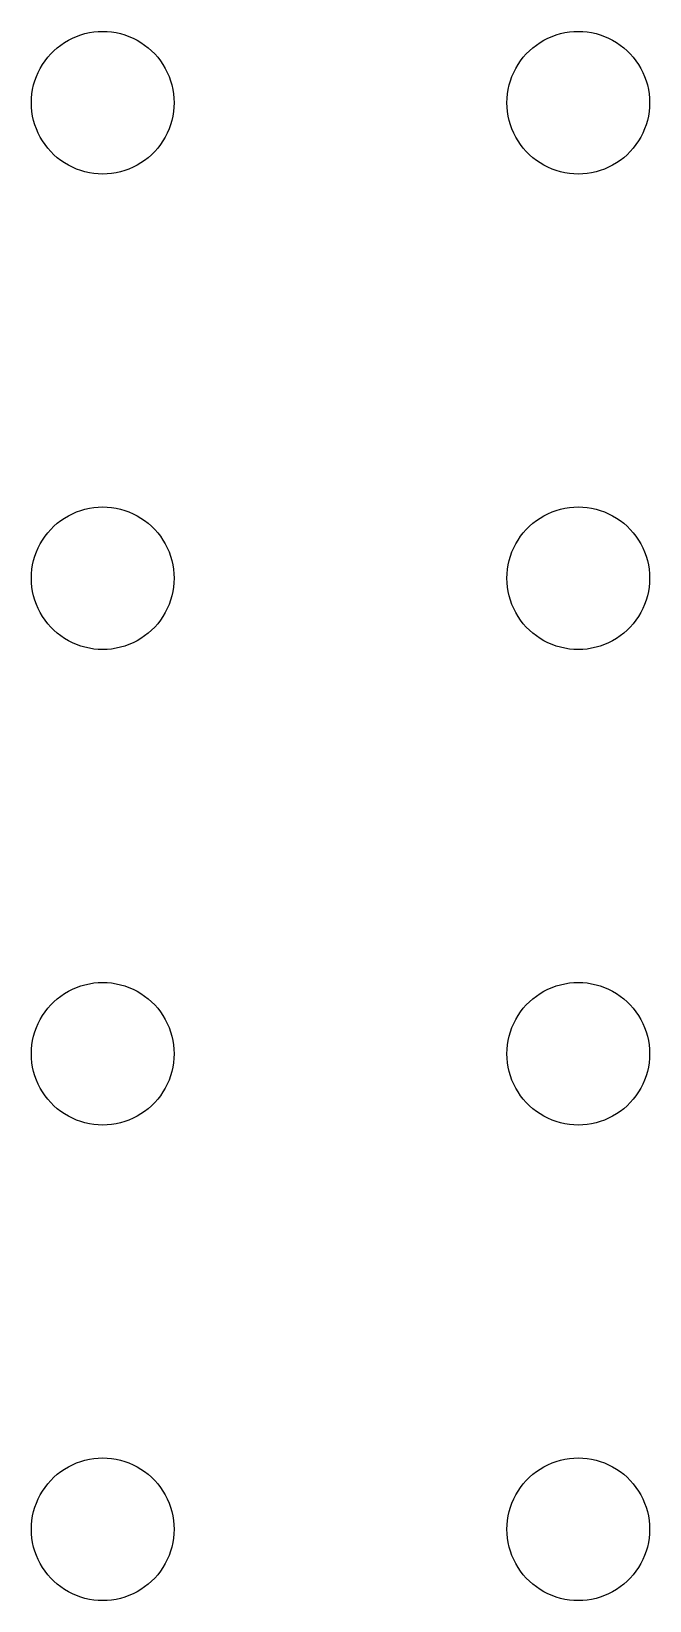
# Model space of a CAD drawing. Header units: metres. Extents: x -75 to 75, y -62 to 92.
# Drawn here: x -11.5 to 1.5, y -26.5 to 6.5 of the extents above; entities that cross this region are included whole.
import ezdxf

# ---------------------------------------------------------------- set-up
doc = ezdxf.new("R2010")
doc.units = ezdxf.units.M

msp = doc.modelspace()

# ---------------------------------------------------------------- linework, layer by layer
for p, q in [((-10.8037, 6.26648), (-10.7226, 6.31445)), ((-10.7226, 6.31445), (-10.6387, 6.35724)), ((-10.6387, 6.35724), (-10.5522, 6.39465)), ((-10.5522, 6.39465), (-10.4635, 6.42657)), ((-10.4635, 6.42657), (-10.373, 6.45287)), ((-10.373, 6.45287), (-10.2811, 6.47342)), ((-10.2811, 6.47342), (-10.188, 6.48816)), ((-10.188, 6.48816), (-10.0942, 6.49704)), ((-10.0942, 6.49704), (-10, 6.5)), ((-10, 6.5), (-9.90581, 6.49704)), ((-9.90581, 6.49704), (-9.812, 6.48816)), ((-9.812, 6.48816), (-9.71892, 6.47342)), ((-9.71892, 6.47342), (-9.62695, 6.45287)), ((-9.62695, 6.45287), (-9.53647, 6.42657)), ((-9.53647, 6.42657), (-9.4478, 6.39465)), ((-9.4478, 6.39465), (-9.36133, 6.35724)), ((-9.36133, 6.35724), (-9.27736, 6.31445)), ((-9.27736, 6.31445), (-9.19626, 6.26648)), ((-0.80373, 6.26648), (-0.72263, 6.31445)), ((-0.72263, 6.31445), (-0.63866, 6.35724)), ((-0.63866, 6.35724), (-0.55219, 6.39465)), ((-0.55219, 6.39465), (-0.46352, 6.42657)), ((-0.46352, 6.42657), (-0.37303, 6.45287)), ((-0.37303, 6.45287), (-0.28107, 6.47342)), ((-0.28107, 6.47342), (-0.18799, 6.48816)), ((-0.18799, 6.48816), (-0.09418, 6.49704)), ((-0.09418, 6.49704), (0, 6.5)), ((0, 6.5), (0.09418, 6.49704)), ((0.09418, 6.49704), (0.18799, 6.48816)), ((0.18799, 6.48816), (0.28107, 6.47342)), ((0.28107, 6.47342), (0.37303, 6.45287)), ((0.37303, 6.45287), (0.46352, 6.42657)), ((0.46352, 6.42657), (0.55219, 6.39465)), ((0.55219, 6.39465), (0.63866, 6.35724)), ((0.63866, 6.35724), (0.72263, 6.31445)), ((0.72263, 6.31445), (0.80373, 6.26648)), ((-11.2135, 5.88167), (-11.1558, 5.95613)), ((-11.1558, 5.95613), (-11.0934, 6.02681)), ((-11.0934, 6.02681), (-11.0268, 6.09344)), ((-11.0268, 6.09344), (-10.9561, 6.15576)), ((-10.9561, 6.15576), (-10.8817, 6.21352)), ((-10.8817, 6.21352), (-10.8037, 6.26648)), ((-9.19626, 6.26648), (-9.11832, 6.21352)), ((-9.11832, 6.21352), (-9.04385, 6.15576)), ((-9.04385, 6.15576), (-8.97318, 6.09344)), ((-8.97318, 6.09344), (-8.90654, 6.02681)), ((-8.90654, 6.02681), (-8.84422, 5.95613)), ((-8.84422, 5.95613), (-8.78647, 5.88167)), ((-1.21352, 5.88167), (-1.15576, 5.95613)), ((-1.15576, 5.95613), (-1.09344, 6.02681)), ((-1.09344, 6.02681), (-1.02681, 6.09344)), ((-1.02681, 6.09344), (-0.95613, 6.15576)), ((-0.95613, 6.15576), (-0.88167, 6.21352)), ((-0.88167, 6.21352), (-0.80373, 6.26648)), ((0.80373, 6.26648), (0.88167, 6.21352)), ((0.88167, 6.21352), (0.95613, 6.15576)), ((0.95613, 6.15576), (1.02681, 6.09344)), ((1.02681, 6.09344), (1.09344, 6.02681)), ((1.09344, 6.02681), (1.15576, 5.95613)), ((1.15576, 5.95613), (1.21352, 5.88167)), ((-11.3947, 5.55219), (-11.3572, 5.63866)), ((-11.3572, 5.63866), (-11.3145, 5.72263)), ((-11.3145, 5.72263), (-11.2665, 5.80373)), ((-11.2665, 5.80373), (-11.2135, 5.88167)), ((-8.78647, 5.88167), (-8.73351, 5.80373)), ((-8.73351, 5.80373), (-8.68553, 5.72263)), ((-8.68553, 5.72263), (-8.64275, 5.63866)), ((-8.64275, 5.63866), (-8.60533, 5.55219)), ((-1.39465, 5.55219), (-1.35724, 5.63866)), ((-1.35724, 5.63866), (-1.31445, 5.72263)), ((-1.31445, 5.72263), (-1.26648, 5.80373)), ((-1.26648, 5.80373), (-1.21352, 5.88167)), ((1.21352, 5.88167), (1.26648, 5.80373)), ((1.26648, 5.80373), (1.31445, 5.72263)), ((1.31445, 5.72263), (1.35724, 5.63866)), ((1.35724, 5.63866), (1.39465, 5.55219)), ((-11.4882, 5.18799), (-11.4734, 5.28107)), ((-11.4734, 5.28107), (-11.4529, 5.37303)), ((-11.4529, 5.37303), (-11.4266, 5.46352)), ((-11.4266, 5.46352), (-11.3947, 5.55219)), ((-8.60533, 5.55219), (-8.57341, 5.46352)), ((-8.57341, 5.46352), (-8.54712, 5.37303)), ((-8.54712, 5.37303), (-8.52657, 5.28107)), ((-8.52657, 5.28107), (-8.51183, 5.18799)), ((-1.48816, 5.18799), (-1.47342, 5.28107)), ((-1.47342, 5.28107), (-1.45287, 5.37303)), ((-1.45287, 5.37303), (-1.42657, 5.46352)), ((-1.42657, 5.46352), (-1.39465, 5.55219)), ((1.39465, 5.55219), (1.42657, 5.46352)), ((1.42657, 5.46352), (1.45287, 5.37303)), ((1.45287, 5.37303), (1.47342, 5.28107)), ((1.47342, 5.28107), (1.48816, 5.18799)), ((-11.5, 5), (-11.497, 5.09418)), ((-11.497, 4.90581), (-11.5, 5)), ((-11.497, 5.09418), (-11.4882, 5.18799)), ((-8.51183, 5.18799), (-8.50294, 5.09418)), ((-8.50294, 5.09418), (-8.5, 5)), ((-8.5, 5), (-8.50294, 4.90581)), ((-1.5, 5), (-1.49704, 5.09418)), ((-1.49704, 4.90581), (-1.5, 5)), ((-1.49704, 5.09418), (-1.48816, 5.18799)), ((1.48816, 5.18799), (1.49704, 5.09418)), ((1.49704, 5.09418), (1.5, 5)), ((1.5, 5), (1.49704, 4.90581)), ((-11.4882, 4.812), (-11.497, 4.90581)), ((-11.4734, 4.71892), (-11.4882, 4.812)), ((-11.4529, 4.62695), (-11.4734, 4.71892)), ((-11.4266, 4.53647), (-11.4529, 4.62695)), ((-8.54712, 4.62695), (-8.57341, 4.53647)), ((-8.52657, 4.71892), (-8.54712, 4.62695)), ((-8.51183, 4.812), (-8.52657, 4.71892)), ((-8.50294, 4.90581), (-8.51183, 4.812)), ((-1.48816, 4.812), (-1.49704, 4.90581)), ((-1.47342, 4.71892), (-1.48816, 4.812)), ((-1.45287, 4.62695), (-1.47342, 4.71892)), ((-1.42657, 4.53647), (-1.45287, 4.62695)), ((1.45287, 4.62695), (1.42657, 4.53647)), ((1.47342, 4.71892), (1.45287, 4.62695)), ((1.48816, 4.812), (1.47342, 4.71892)), ((1.49704, 4.90581), (1.48816, 4.812)), ((-11.3947, 4.4478), (-11.4266, 4.53647)), ((-11.3572, 4.36133), (-11.3947, 4.4478)), ((-11.3145, 4.27736), (-11.3572, 4.36133)), ((-8.64275, 4.36133), (-8.68553, 4.27736)), ((-8.60533, 4.4478), (-8.64275, 4.36133)), ((-8.57341, 4.53647), (-8.60533, 4.4478)), ((-1.39465, 4.4478), (-1.42657, 4.53647)), ((-1.35724, 4.36133), (-1.39465, 4.4478)), ((-1.31445, 4.27736), (-1.35724, 4.36133)), ((1.35724, 4.36133), (1.31445, 4.27736)), ((1.39465, 4.4478), (1.35724, 4.36133)), ((1.42657, 4.53647), (1.39465, 4.4478)), ((-11.2665, 4.19626), (-11.3145, 4.27736)), ((-11.2135, 4.11832), (-11.2665, 4.19626)), ((-11.1558, 4.04385), (-11.2135, 4.11832)), ((-11.0934, 3.97318), (-11.1558, 4.04385)), ((-11.0268, 3.90654), (-11.0934, 3.97318)), ((-8.90654, 3.97318), (-8.97318, 3.90654)), ((-8.84422, 4.04385), (-8.90654, 3.97318)), ((-8.78647, 4.11832), (-8.84422, 4.04385)), ((-8.73351, 4.19626), (-8.78647, 4.11832)), ((-8.68553, 4.27736), (-8.73351, 4.19626)), ((-1.26648, 4.19626), (-1.31445, 4.27736)), ((-1.21352, 4.11832), (-1.26648, 4.19626)), ((-1.15576, 4.04385), (-1.21352, 4.11832)), ((-1.09344, 3.97318), (-1.15576, 4.04385)), ((-1.02681, 3.90654), (-1.09344, 3.97318)), ((1.09344, 3.97318), (1.02681, 3.90654)), ((1.15576, 4.04385), (1.09344, 3.97318)), ((1.21352, 4.11832), (1.15576, 4.04385)), ((1.26648, 4.19626), (1.21352, 4.11832)), ((1.31445, 4.27736), (1.26648, 4.19626)), ((-10.9561, 3.84422), (-11.0268, 3.90654)), ((-10.8817, 3.78647), (-10.9561, 3.84422)), ((-10.8037, 3.73351), (-10.8817, 3.78647)), ((-10.7226, 3.68553), (-10.8037, 3.73351)), ((-10.6387, 3.64275), (-10.7226, 3.68553)), ((-10.5522, 3.60533), (-10.6387, 3.64275)), ((-9.36133, 3.64275), (-9.4478, 3.60533)), ((-9.27736, 3.68553), (-9.36133, 3.64275)), ((-9.19626, 3.73351), (-9.27736, 3.68553)), ((-9.11832, 3.78647), (-9.19626, 3.73351)), ((-9.04385, 3.84422), (-9.11832, 3.78647)), ((-8.97318, 3.90654), (-9.04385, 3.84422)), ((-0.95613, 3.84422), (-1.02681, 3.90654)), ((-0.88167, 3.78647), (-0.95613, 3.84422)), ((-0.80373, 3.73351), (-0.88167, 3.78647)), ((-0.72263, 3.68553), (-0.80373, 3.73351)), ((-0.63866, 3.64275), (-0.72263, 3.68553)), ((-0.55219, 3.60533), (-0.63866, 3.64275)), ((0.63866, 3.64275), (0.55219, 3.60533)), ((0.72263, 3.68553), (0.63866, 3.64275)), ((0.80373, 3.73351), (0.72263, 3.68553)), ((0.88167, 3.78647), (0.80373, 3.73351)), ((0.95613, 3.84422), (0.88167, 3.78647)), ((1.02681, 3.90654), (0.95613, 3.84422)), ((-10.4635, 3.57341), (-10.5522, 3.60533)), ((-10.373, 3.54712), (-10.4635, 3.57341)), ((-10.2811, 3.52657), (-10.373, 3.54712)), ((-10.188, 3.51183), (-10.2811, 3.52657)), ((-10.0942, 3.50294), (-10.188, 3.51183)), ((-10, 3.5), (-10.0942, 3.50294)), ((-9.90581, 3.50294), (-10, 3.5)), ((-9.812, 3.51183), (-9.90581, 3.50294)), ((-9.71892, 3.52657), (-9.812, 3.51183)), ((-9.62695, 3.54712), (-9.71892, 3.52657)), ((-9.53647, 3.57341), (-9.62695, 3.54712)), ((-9.4478, 3.60533), (-9.53647, 3.57341)), ((-0.46352, 3.57341), (-0.55219, 3.60533)), ((-0.37303, 3.54712), (-0.46352, 3.57341)), ((-0.28107, 3.52657), (-0.37303, 3.54712)), ((-0.18799, 3.51183), (-0.28107, 3.52657)), ((-0.09418, 3.50294), (-0.18799, 3.51183)), ((0, 3.5), (-0.09418, 3.50294)), ((0.09418, 3.50294), (0, 3.5)), ((0.18799, 3.51183), (0.09418, 3.50294)), ((0.28107, 3.52657), (0.18799, 3.51183)), ((0.37303, 3.54712), (0.28107, 3.52657)), ((0.46352, 3.57341), (0.37303, 3.54712)), ((0.55219, 3.60533), (0.46352, 3.57341)), ((-10.6387, -3.64275), (-10.5522, -3.60533)), ((-10.5522, -3.60533), (-10.4635, -3.57341)), ((-10.4635, -3.57341), (-10.373, -3.54712)), ((-10.373, -3.54712), (-10.2811, -3.52657)), ((-10.2811, -3.52657), (-10.188, -3.51183)), ((-10.188, -3.51183), (-10.0942, -3.50294)), ((-10.0942, -3.50294), (-10, -3.5)), ((-10, -3.5), (-9.90581, -3.50294)), ((-9.90581, -3.50294), (-9.812, -3.51183)), ((-9.812, -3.51183), (-9.71892, -3.52657)), ((-9.71892, -3.52657), (-9.62695, -3.54712)), ((-9.62695, -3.54712), (-9.53647, -3.57341)), ((-9.53647, -3.57341), (-9.4478, -3.60533)), ((-9.4478, -3.60533), (-9.36133, -3.64275)), ((-0.63866, -3.64275), (-0.55219, -3.60533)), ((-0.55219, -3.60533), (-0.46352, -3.57341)), ((-0.46352, -3.57341), (-0.37303, -3.54712)), ((-0.37303, -3.54712), (-0.28107, -3.52657)), ((-0.28107, -3.52657), (-0.18799, -3.51183)), ((-0.18799, -3.51183), (-0.09418, -3.50294)), ((-0.09418, -3.50294), (0, -3.5)), ((0, -3.5), (0.09418, -3.50294)), ((0.09418, -3.50294), (0.18799, -3.51183)), ((0.18799, -3.51183), (0.28107, -3.52657)), ((0.28107, -3.52657), (0.37303, -3.54712)), ((0.37303, -3.54712), (0.46352, -3.57341)), ((0.46352, -3.57341), (0.55219, -3.60533)), ((0.55219, -3.60533), (0.63866, -3.64275)), ((-11.0934, -3.97318), (-11.0268, -3.90654)), ((-11.0268, -3.90654), (-10.9561, -3.84422)), ((-10.9561, -3.84422), (-10.8817, -3.78647)), ((-10.8817, -3.78647), (-10.8037, -3.73351)), ((-10.8037, -3.73351), (-10.7226, -3.68553)), ((-10.7226, -3.68553), (-10.6387, -3.64275)), ((-9.36133, -3.64275), (-9.27736, -3.68553)), ((-9.27736, -3.68553), (-9.19626, -3.73351)), ((-9.19626, -3.73351), (-9.11832, -3.78647)), ((-9.11832, -3.78647), (-9.04385, -3.84422)), ((-9.04385, -3.84422), (-8.97318, -3.90654)), ((-8.97318, -3.90654), (-8.90654, -3.97318)), ((-1.09344, -3.97318), (-1.02681, -3.90654)), ((-1.02681, -3.90654), (-0.95613, -3.84422)), ((-0.95613, -3.84422), (-0.88167, -3.78647)), ((-0.88167, -3.78647), (-0.80373, -3.73351)), ((-0.80373, -3.73351), (-0.72263, -3.68553)), ((-0.72263, -3.68553), (-0.63866, -3.64275)), ((0.63866, -3.64275), (0.72263, -3.68553)), ((0.72263, -3.68553), (0.80373, -3.73351)), ((0.80373, -3.73351), (0.88167, -3.78647)), ((0.88167, -3.78647), (0.95613, -3.84422)), ((0.95613, -3.84422), (1.02681, -3.90654)), ((1.02681, -3.90654), (1.09344, -3.97318)), ((-11.3572, -4.36133), (-11.3145, -4.27736)), ((-11.3145, -4.27736), (-11.2665, -4.19626)), ((-11.2665, -4.19626), (-11.2135, -4.11832)), ((-11.2135, -4.11832), (-11.1558, -4.04385)), ((-11.1558, -4.04385), (-11.0934, -3.97318)), ((-8.90654, -3.97318), (-8.84422, -4.04385)), ((-8.84422, -4.04385), (-8.78647, -4.11832)), ((-8.78647, -4.11832), (-8.73351, -4.19626)), ((-8.73351, -4.19626), (-8.68553, -4.27736)), ((-8.68553, -4.27736), (-8.64275, -4.36133)), ((-1.35724, -4.36133), (-1.31445, -4.27736)), ((-1.31445, -4.27736), (-1.26648, -4.19626)), ((-1.26648, -4.19626), (-1.21352, -4.11832)), ((-1.21352, -4.11832), (-1.15576, -4.04385)), ((-1.15576, -4.04385), (-1.09344, -3.97318)), ((1.09344, -3.97318), (1.15576, -4.04385)), ((1.15576, -4.04385), (1.21352, -4.11832)), ((1.21352, -4.11832), (1.26648, -4.19626)), ((1.26648, -4.19626), (1.31445, -4.27736)), ((1.31445, -4.27736), (1.35724, -4.36133)), ((-11.4529, -4.62695), (-11.4266, -4.53647)), ((-11.4266, -4.53647), (-11.3947, -4.4478)), ((-11.3947, -4.4478), (-11.3572, -4.36133)), ((-8.64275, -4.36133), (-8.60533, -4.4478)), ((-8.60533, -4.4478), (-8.57341, -4.53647)), ((-8.57341, -4.53647), (-8.54712, -4.62695)), ((-1.45287, -4.62695), (-1.42657, -4.53647)), ((-1.42657, -4.53647), (-1.39465, -4.4478)), ((-1.39465, -4.4478), (-1.35724, -4.36133)), ((1.35724, -4.36133), (1.39465, -4.4478)), ((1.39465, -4.4478), (1.42657, -4.53647)), ((1.42657, -4.53647), (1.45287, -4.62695)), ((-11.5, -5), (-11.497, -4.90581)), ((-11.497, -4.90581), (-11.4882, -4.812)), ((-11.4882, -4.812), (-11.4734, -4.71892)), ((-11.4734, -4.71892), (-11.4529, -4.62695)), ((-8.54712, -4.62695), (-8.52657, -4.71892)), ((-8.52657, -4.71892), (-8.51183, -4.812)), ((-8.51183, -4.812), (-8.50294, -4.90581)), ((-8.50294, -4.90581), (-8.5, -5)), ((-1.5, -5), (-1.49704, -4.90581)), ((-1.49704, -4.90581), (-1.48816, -4.812)), ((-1.48816, -4.812), (-1.47342, -4.71892)), ((-1.47342, -4.71892), (-1.45287, -4.62695)), ((1.45287, -4.62695), (1.47342, -4.71892)), ((1.47342, -4.71892), (1.48816, -4.812)), ((1.48816, -4.812), (1.49704, -4.90581)), ((1.49704, -4.90581), (1.5, -5)), ((-11.497, -5.09418), (-11.5, -5)), ((-11.4882, -5.18799), (-11.497, -5.09418)), ((-11.4734, -5.28107), (-11.4882, -5.18799)), ((-8.51183, -5.18799), (-8.52657, -5.28107)), ((-8.50294, -5.09418), (-8.51183, -5.18799)), ((-8.5, -5), (-8.50294, -5.09418)), ((-1.49704, -5.09418), (-1.5, -5)), ((-1.48816, -5.18799), (-1.49704, -5.09418)), ((-1.47342, -5.28107), (-1.48816, -5.18799)), ((1.48816, -5.18799), (1.47342, -5.28107)), ((1.49704, -5.09418), (1.48816, -5.18799)), ((1.5, -5), (1.49704, -5.09418)), ((-11.4529, -5.37303), (-11.4734, -5.28107)), ((-11.4266, -5.46352), (-11.4529, -5.37303)), ((-11.3947, -5.55219), (-11.4266, -5.46352)), ((-11.3572, -5.63866), (-11.3947, -5.55219)), ((-8.60533, -5.55219), (-8.64275, -5.63866)), ((-8.57341, -5.46352), (-8.60533, -5.55219)), ((-8.54712, -5.37303), (-8.57341, -5.46352)), ((-8.52657, -5.28107), (-8.54712, -5.37303)), ((-1.45287, -5.37303), (-1.47342, -5.28107)), ((-1.42657, -5.46352), (-1.45287, -5.37303)), ((-1.39465, -5.55219), (-1.42657, -5.46352)), ((-1.35724, -5.63866), (-1.39465, -5.55219)), ((1.39465, -5.55219), (1.35724, -5.63866)), ((1.42657, -5.46352), (1.39465, -5.55219)), ((1.45287, -5.37303), (1.42657, -5.46352)), ((1.47342, -5.28107), (1.45287, -5.37303)), ((-11.3145, -5.72263), (-11.3572, -5.63866)), ((-11.2665, -5.80373), (-11.3145, -5.72263)), ((-11.2135, -5.88167), (-11.2665, -5.80373)), ((-11.1558, -5.95613), (-11.2135, -5.88167)), ((-8.78647, -5.88167), (-8.84422, -5.95613)), ((-8.73351, -5.80373), (-8.78647, -5.88167)), ((-8.68553, -5.72263), (-8.73351, -5.80373)), ((-8.64275, -5.63866), (-8.68553, -5.72263)), ((-1.31445, -5.72263), (-1.35724, -5.63866)), ((-1.26648, -5.80373), (-1.31445, -5.72263)), ((-1.21352, -5.88167), (-1.26648, -5.80373)), ((-1.15576, -5.95613), (-1.21352, -5.88167)), ((1.21352, -5.88167), (1.15576, -5.95613)), ((1.26648, -5.80373), (1.21352, -5.88167)), ((1.31445, -5.72263), (1.26648, -5.80373)), ((1.35724, -5.63866), (1.31445, -5.72263)), ((-11.0934, -6.02681), (-11.1558, -5.95613)), ((-11.0268, -6.09344), (-11.0934, -6.02681)), ((-10.9561, -6.15576), (-11.0268, -6.09344)), ((-10.8817, -6.21352), (-10.9561, -6.15576)), ((-10.8037, -6.26648), (-10.8817, -6.21352)), ((-10.7226, -6.31445), (-10.8037, -6.26648)), ((-9.19626, -6.26648), (-9.27736, -6.31445)), ((-9.11832, -6.21352), (-9.19626, -6.26648)), ((-9.04385, -6.15576), (-9.11832, -6.21352)), ((-8.97318, -6.09344), (-9.04385, -6.15576)), ((-8.90654, -6.02681), (-8.97318, -6.09344)), ((-8.84422, -5.95613), (-8.90654, -6.02681)), ((-1.09344, -6.02681), (-1.15576, -5.95613)), ((-1.02681, -6.09344), (-1.09344, -6.02681)), ((-0.95613, -6.15576), (-1.02681, -6.09344)), ((-0.88167, -6.21352), (-0.95613, -6.15576)), ((-0.80373, -6.26648), (-0.88167, -6.21352)), ((-0.72263, -6.31445), (-0.80373, -6.26648)), ((0.80373, -6.26648), (0.72263, -6.31445)), ((0.88167, -6.21352), (0.80373, -6.26648)), ((0.95613, -6.15576), (0.88167, -6.21352)), ((1.02681, -6.09344), (0.95613, -6.15576)), ((1.09344, -6.02681), (1.02681, -6.09344)), ((1.15576, -5.95613), (1.09344, -6.02681)), ((-10.6387, -6.35724), (-10.7226, -6.31445)), ((-10.5522, -6.39465), (-10.6387, -6.35724)), ((-10.4635, -6.42657), (-10.5522, -6.39465)), ((-10.373, -6.45287), (-10.4635, -6.42657)), ((-10.2811, -6.47342), (-10.373, -6.45287)), ((-10.188, -6.48816), (-10.2811, -6.47342)), ((-10.0942, -6.49704), (-10.188, -6.48816)), ((-10, -6.5), (-10.0942, -6.49704)), ((-9.90581, -6.49704), (-10, -6.5)), ((-9.812, -6.48816), (-9.90581, -6.49704)), ((-9.71892, -6.47342), (-9.812, -6.48816)), ((-9.62695, -6.45287), (-9.71892, -6.47342)), ((-9.53647, -6.42657), (-9.62695, -6.45287)), ((-9.4478, -6.39465), (-9.53647, -6.42657)), ((-9.36133, -6.35724), (-9.4478, -6.39465)), ((-9.27736, -6.31445), (-9.36133, -6.35724)), ((-0.63866, -6.35724), (-0.72263, -6.31445)), ((-0.55219, -6.39465), (-0.63866, -6.35724)), ((-0.46352, -6.42657), (-0.55219, -6.39465)), ((-0.37303, -6.45287), (-0.46352, -6.42657)), ((-0.28107, -6.47342), (-0.37303, -6.45287)), ((-0.18799, -6.48816), (-0.28107, -6.47342)), ((-0.09418, -6.49704), (-0.18799, -6.48816)), ((0, -6.5), (-0.09418, -6.49704)), ((0.09418, -6.49704), (0, -6.5)), ((0.18799, -6.48816), (0.09418, -6.49704)), ((0.28107, -6.47342), (0.18799, -6.48816)), ((0.37303, -6.45287), (0.28107, -6.47342)), ((0.46352, -6.42657), (0.37303, -6.45287)), ((0.55219, -6.39465), (0.46352, -6.42657)), ((0.63866, -6.35724), (0.55219, -6.39465)), ((0.72263, -6.31445), (0.63866, -6.35724)), ((-10.373, -13.5471), (-10.2811, -13.5266)), ((-10.2811, -13.5266), (-10.188, -13.5118)), ((-10.188, -13.5118), (-10.0942, -13.5029)), ((-10.0942, -13.5029), (-10, -13.5)), ((-10, -13.5), (-9.90581, -13.5029)), ((-9.90581, -13.5029), (-9.812, -13.5118)), ((-9.812, -13.5118), (-9.71892, -13.5266)), ((-9.71892, -13.5266), (-9.62695, -13.5471)), ((-0.37303, -13.5471), (-0.28107, -13.5266)), ((-0.28107, -13.5266), (-0.18799, -13.5118)), ((-0.18799, -13.5118), (-0.09418, -13.5029)), ((-0.09418, -13.5029), (0, -13.5)), ((0, -13.5), (0.09418, -13.5029)), ((0.09418, -13.5029), (0.18799, -13.5118)), ((0.18799, -13.5118), (0.28107, -13.5266)), ((0.28107, -13.5266), (0.37303, -13.5471)), ((-11.0268, -13.9065), (-10.9561, -13.8442)), ((-10.9561, -13.8442), (-10.8817, -13.7865)), ((-10.8817, -13.7865), (-10.8037, -13.7335)), ((-10.8037, -13.7335), (-10.7226, -13.6855)), ((-10.7226, -13.6855), (-10.6387, -13.6427)), ((-10.6387, -13.6427), (-10.5522, -13.6053)), ((-10.5522, -13.6053), (-10.4635, -13.5734)), ((-10.4635, -13.5734), (-10.373, -13.5471)), ((-9.62695, -13.5471), (-9.53647, -13.5734)), ((-9.53647, -13.5734), (-9.4478, -13.6053)), ((-9.4478, -13.6053), (-9.36133, -13.6427)), ((-9.36133, -13.6427), (-9.27736, -13.6855)), ((-9.27736, -13.6855), (-9.19626, -13.7335)), ((-9.19626, -13.7335), (-9.11832, -13.7865)), ((-9.11832, -13.7865), (-9.04385, -13.8442)), ((-9.04385, -13.8442), (-8.97318, -13.9065)), ((-1.02681, -13.9065), (-0.95613, -13.8442)), ((-0.95613, -13.8442), (-0.88167, -13.7865)), ((-0.88167, -13.7865), (-0.80373, -13.7335)), ((-0.80373, -13.7335), (-0.72263, -13.6855)), ((-0.72263, -13.6855), (-0.63866, -13.6427)), ((-0.63866, -13.6427), (-0.55219, -13.6053)), ((-0.55219, -13.6053), (-0.46352, -13.5734)), ((-0.46352, -13.5734), (-0.37303, -13.5471)), ((0.37303, -13.5471), (0.46352, -13.5734)), ((0.46352, -13.5734), (0.55219, -13.6053)), ((0.55219, -13.6053), (0.63866, -13.6427)), ((0.63866, -13.6427), (0.72263, -13.6855)), ((0.72263, -13.6855), (0.80373, -13.7335)), ((0.80373, -13.7335), (0.88167, -13.7865)), ((0.88167, -13.7865), (0.95613, -13.8442)), ((0.95613, -13.8442), (1.02681, -13.9065)), ((-11.2665, -14.1963), (-11.2135, -14.1183)), ((-11.2135, -14.1183), (-11.1558, -14.0439)), ((-11.1558, -14.0439), (-11.0934, -13.9732)), ((-11.0934, -13.9732), (-11.0268, -13.9065)), ((-8.97318, -13.9065), (-8.90654, -13.9732)), ((-8.90654, -13.9732), (-8.84422, -14.0439)), ((-8.84422, -14.0439), (-8.78647, -14.1183)), ((-8.78647, -14.1183), (-8.73351, -14.1963)), ((-1.26648, -14.1963), (-1.21352, -14.1183)), ((-1.21352, -14.1183), (-1.15576, -14.0439)), ((-1.15576, -14.0439), (-1.09344, -13.9732)), ((-1.09344, -13.9732), (-1.02681, -13.9065)), ((1.02681, -13.9065), (1.09344, -13.9732)), ((1.09344, -13.9732), (1.15576, -14.0439)), ((1.15576, -14.0439), (1.21352, -14.1183)), ((1.21352, -14.1183), (1.26648, -14.1963)), ((-11.4266, -14.5365), (-11.3947, -14.4478)), ((-11.3947, -14.4478), (-11.3572, -14.3613)), ((-11.3572, -14.3613), (-11.3145, -14.2774)), ((-11.3145, -14.2774), (-11.2665, -14.1963)), ((-8.73351, -14.1963), (-8.68553, -14.2774)), ((-8.68553, -14.2774), (-8.64275, -14.3613)), ((-8.64275, -14.3613), (-8.60533, -14.4478)), ((-8.60533, -14.4478), (-8.57341, -14.5365)), ((-1.42657, -14.5365), (-1.39465, -14.4478)), ((-1.39465, -14.4478), (-1.35724, -14.3613)), ((-1.35724, -14.3613), (-1.31445, -14.2774)), ((-1.31445, -14.2774), (-1.26648, -14.1963)), ((1.26648, -14.1963), (1.31445, -14.2774)), ((1.31445, -14.2774), (1.35724, -14.3613)), ((1.35724, -14.3613), (1.39465, -14.4478)), ((1.39465, -14.4478), (1.42657, -14.5365)), ((-11.497, -14.9058), (-11.4882, -14.812)), ((-11.4882, -14.812), (-11.4734, -14.7189)), ((-11.4734, -14.7189), (-11.4529, -14.627)), ((-11.4529, -14.627), (-11.4266, -14.5365)), ((-8.57341, -14.5365), (-8.54712, -14.627)), ((-8.54712, -14.627), (-8.52657, -14.7189)), ((-8.52657, -14.7189), (-8.51183, -14.812)), ((-8.51183, -14.812), (-8.50294, -14.9058)), ((-1.49704, -14.9058), (-1.48816, -14.812)), ((-1.48816, -14.812), (-1.47342, -14.7189)), ((-1.47342, -14.7189), (-1.45287, -14.627)), ((-1.45287, -14.627), (-1.42657, -14.5365)), ((1.42657, -14.5365), (1.45287, -14.627)), ((1.45287, -14.627), (1.47342, -14.7189)), ((1.47342, -14.7189), (1.48816, -14.812)), ((1.48816, -14.812), (1.49704, -14.9058)), ((-11.5, -15), (-11.497, -14.9058)), ((-11.497, -15.0942), (-11.5, -15)), ((-11.4882, -15.188), (-11.497, -15.0942)), ((-8.50294, -15.0942), (-8.51183, -15.188)), ((-8.50294, -14.9058), (-8.5, -15)), ((-8.5, -15), (-8.50294, -15.0942)), ((-1.5, -15), (-1.49704, -14.9058)), ((-1.49704, -15.0942), (-1.5, -15)), ((-1.48816, -15.188), (-1.49704, -15.0942)), ((1.49704, -15.0942), (1.48816, -15.188)), ((1.49704, -14.9058), (1.5, -15)), ((1.5, -15), (1.49704, -15.0942)), ((-11.4734, -15.2811), (-11.4882, -15.188)), ((-11.4529, -15.373), (-11.4734, -15.2811)), ((-11.4266, -15.4635), (-11.4529, -15.373)), ((-11.3947, -15.5522), (-11.4266, -15.4635)), ((-8.57341, -15.4635), (-8.60533, -15.5522)), ((-8.54712, -15.373), (-8.57341, -15.4635)), ((-8.52657, -15.2811), (-8.54712, -15.373)), ((-8.51183, -15.188), (-8.52657, -15.2811)), ((-1.47342, -15.2811), (-1.48816, -15.188)), ((-1.45287, -15.373), (-1.47342, -15.2811)), ((-1.42657, -15.4635), (-1.45287, -15.373)), ((-1.39465, -15.5522), (-1.42657, -15.4635)), ((1.42657, -15.4635), (1.39465, -15.5522)), ((1.45287, -15.373), (1.42657, -15.4635)), ((1.47342, -15.2811), (1.45287, -15.373)), ((1.48816, -15.188), (1.47342, -15.2811)), ((-11.3572, -15.6387), (-11.3947, -15.5522)), ((-11.3145, -15.7226), (-11.3572, -15.6387)), ((-11.2665, -15.8037), (-11.3145, -15.7226)), ((-11.2135, -15.8817), (-11.2665, -15.8037)), ((-8.73351, -15.8037), (-8.78647, -15.8817)), ((-8.68553, -15.7226), (-8.73351, -15.8037)), ((-8.64275, -15.6387), (-8.68553, -15.7226)), ((-8.60533, -15.5522), (-8.64275, -15.6387)), ((-1.35724, -15.6387), (-1.39465, -15.5522)), ((-1.31445, -15.7226), (-1.35724, -15.6387)), ((-1.26648, -15.8037), (-1.31445, -15.7226)), ((-1.21352, -15.8817), (-1.26648, -15.8037)), ((1.26648, -15.8037), (1.21352, -15.8817)), ((1.31445, -15.7226), (1.26648, -15.8037)), ((1.35724, -15.6387), (1.31445, -15.7226)), ((1.39465, -15.5522), (1.35724, -15.6387)), ((-11.1558, -15.9561), (-11.2135, -15.8817)), ((-11.0934, -16.0268), (-11.1558, -15.9561)), ((-11.0268, -16.0934), (-11.0934, -16.0268)), ((-10.9561, -16.1558), (-11.0268, -16.0934)), ((-10.8817, -16.2135), (-10.9561, -16.1558)), ((-9.04385, -16.1558), (-9.11832, -16.2135)), ((-8.97318, -16.0934), (-9.04385, -16.1558)), ((-8.90654, -16.0268), (-8.97318, -16.0934)), ((-8.84422, -15.9561), (-8.90654, -16.0268)), ((-8.78647, -15.8817), (-8.84422, -15.9561)), ((-1.15576, -15.9561), (-1.21352, -15.8817)), ((-1.09344, -16.0268), (-1.15576, -15.9561)), ((-1.02681, -16.0934), (-1.09344, -16.0268)), ((-0.95613, -16.1558), (-1.02681, -16.0934)), ((-0.88167, -16.2135), (-0.95613, -16.1558)), ((0.95613, -16.1558), (0.88167, -16.2135)), ((1.02681, -16.0934), (0.95613, -16.1558)), ((1.09344, -16.0268), (1.02681, -16.0934)), ((1.15576, -15.9561), (1.09344, -16.0268)), ((1.21352, -15.8817), (1.15576, -15.9561)), ((-10.8037, -16.2665), (-10.8817, -16.2135)), ((-10.7226, -16.3145), (-10.8037, -16.2665)), ((-10.6387, -16.3572), (-10.7226, -16.3145)), ((-10.5522, -16.3947), (-10.6387, -16.3572)), ((-10.4635, -16.4266), (-10.5522, -16.3947)), ((-10.373, -16.4529), (-10.4635, -16.4266)), ((-10.2811, -16.4734), (-10.373, -16.4529)), ((-10.188, -16.4882), (-10.2811, -16.4734)), ((-10.0942, -16.497), (-10.188, -16.4882)), ((-10, -16.5), (-10.0942, -16.497)), ((-9.90581, -16.497), (-10, -16.5)), ((-9.812, -16.4882), (-9.90581, -16.497)), ((-9.71892, -16.4734), (-9.812, -16.4882)), ((-9.62695, -16.4529), (-9.71892, -16.4734)), ((-9.53647, -16.4266), (-9.62695, -16.4529)), ((-9.4478, -16.3947), (-9.53647, -16.4266)), ((-9.36133, -16.3572), (-9.4478, -16.3947)), ((-9.27736, -16.3145), (-9.36133, -16.3572)), ((-9.19626, -16.2665), (-9.27736, -16.3145)), ((-9.11832, -16.2135), (-9.19626, -16.2665)), ((-0.80373, -16.2665), (-0.88167, -16.2135)), ((-0.72263, -16.3145), (-0.80373, -16.2665)), ((-0.63866, -16.3572), (-0.72263, -16.3145)), ((-0.55219, -16.3947), (-0.63866, -16.3572)), ((-0.46352, -16.4266), (-0.55219, -16.3947)), ((-0.37303, -16.4529), (-0.46352, -16.4266)), ((-0.28107, -16.4734), (-0.37303, -16.4529)), ((-0.18799, -16.4882), (-0.28107, -16.4734)), ((-0.09418, -16.497), (-0.18799, -16.4882)), ((0, -16.5), (-0.09418, -16.497)), ((0.09418, -16.497), (0, -16.5)), ((0.18799, -16.4882), (0.09418, -16.497)), ((0.28107, -16.4734), (0.18799, -16.4882)), ((0.37303, -16.4529), (0.28107, -16.4734)), ((0.46352, -16.4266), (0.37303, -16.4529)), ((0.55219, -16.3947), (0.46352, -16.4266)), ((0.63866, -16.3572), (0.55219, -16.3947)), ((0.72263, -16.3145), (0.63866, -16.3572)), ((0.80373, -16.2665), (0.72263, -16.3145)), ((0.88167, -16.2135), (0.80373, -16.2665)), ((-10.8817, -23.7865), (-10.8037, -23.7335)), ((-10.8037, -23.7335), (-10.7226, -23.6855)), ((-10.7226, -23.6855), (-10.6387, -23.6427)), ((-10.6387, -23.6427), (-10.5522, -23.6053)), ((-10.5522, -23.6053), (-10.4635, -23.5734)), ((-10.4635, -23.5734), (-10.373, -23.5471)), ((-10.373, -23.5471), (-10.2811, -23.5266)), ((-10.2811, -23.5266), (-10.188, -23.5118)), ((-10.188, -23.5118), (-10.0942, -23.5029)), ((-10.0942, -23.5029), (-10, -23.5)), ((-10, -23.5), (-9.90581, -23.5029)), ((-9.90581, -23.5029), (-9.812, -23.5118)), ((-9.812, -23.5118), (-9.71892, -23.5266)), ((-9.71892, -23.5266), (-9.62695, -23.5471)), ((-9.62695, -23.5471), (-9.53647, -23.5734)), ((-9.53647, -23.5734), (-9.4478, -23.6053)), ((-9.4478, -23.6053), (-9.36133, -23.6427)), ((-9.36133, -23.6427), (-9.27736, -23.6855)), ((-9.27736, -23.6855), (-9.19626, -23.7335)), ((-9.19626, -23.7335), (-9.11832, -23.7865)), ((-0.88167, -23.7865), (-0.80373, -23.7335)), ((-0.80373, -23.7335), (-0.72263, -23.6855)), ((-0.72263, -23.6855), (-0.63866, -23.6427)), ((-0.63866, -23.6427), (-0.55219, -23.6053)), ((-0.55219, -23.6053), (-0.46352, -23.5734)), ((-0.46352, -23.5734), (-0.37303, -23.5471)), ((-0.37303, -23.5471), (-0.28107, -23.5266)), ((-0.28107, -23.5266), (-0.18799, -23.5118)), ((-0.18799, -23.5118), (-0.09418, -23.5029)), ((-0.09418, -23.5029), (0, -23.5)), ((0, -23.5), (0.09418, -23.5029)), ((0.09418, -23.5029), (0.18799, -23.5118)), ((0.18799, -23.5118), (0.28107, -23.5266)), ((0.28107, -23.5266), (0.37303, -23.5471)), ((0.37303, -23.5471), (0.46352, -23.5734)), ((0.46352, -23.5734), (0.55219, -23.6053)), ((0.55219, -23.6053), (0.63866, -23.6427)), ((0.63866, -23.6427), (0.72263, -23.6855)), ((0.72263, -23.6855), (0.80373, -23.7335)), ((0.80373, -23.7335), (0.88167, -23.7865)), ((-11.2135, -24.1183), (-11.1558, -24.0439)), ((-11.1558, -24.0439), (-11.0934, -23.9732)), ((-11.0934, -23.9732), (-11.0268, -23.9065)), ((-11.0268, -23.9065), (-10.9561, -23.8442)), ((-10.9561, -23.8442), (-10.8817, -23.7865)), ((-9.11832, -23.7865), (-9.04385, -23.8442)), ((-9.04385, -23.8442), (-8.97318, -23.9065)), ((-8.97318, -23.9065), (-8.90654, -23.9732)), ((-8.90654, -23.9732), (-8.84422, -24.0439)), ((-8.84422, -24.0439), (-8.78647, -24.1183)), ((-1.21352, -24.1183), (-1.15576, -24.0439)), ((-1.15576, -24.0439), (-1.09344, -23.9732)), ((-1.09344, -23.9732), (-1.02681, -23.9065)), ((-1.02681, -23.9065), (-0.95613, -23.8442)), ((-0.95613, -23.8442), (-0.88167, -23.7865)), ((0.88167, -23.7865), (0.95613, -23.8442)), ((0.95613, -23.8442), (1.02681, -23.9065)), ((1.02681, -23.9065), (1.09344, -23.9732)), ((1.09344, -23.9732), (1.15576, -24.0439)), ((1.15576, -24.0439), (1.21352, -24.1183)), ((-11.3947, -24.4478), (-11.3572, -24.3613)), ((-11.3572, -24.3613), (-11.3145, -24.2774)), ((-11.3145, -24.2774), (-11.2665, -24.1963)), ((-11.2665, -24.1963), (-11.2135, -24.1183)), ((-8.78647, -24.1183), (-8.73351, -24.1963)), ((-8.73351, -24.1963), (-8.68553, -24.2774)), ((-8.68553, -24.2774), (-8.64275, -24.3613)), ((-8.64275, -24.3613), (-8.60533, -24.4478)), ((-1.39465, -24.4478), (-1.35724, -24.3613)), ((-1.35724, -24.3613), (-1.31445, -24.2774)), ((-1.31445, -24.2774), (-1.26648, -24.1963)), ((-1.26648, -24.1963), (-1.21352, -24.1183)), ((1.21352, -24.1183), (1.26648, -24.1963)), ((1.26648, -24.1963), (1.31445, -24.2774)), ((1.31445, -24.2774), (1.35724, -24.3613)), ((1.35724, -24.3613), (1.39465, -24.4478)), ((-11.4882, -24.812), (-11.4734, -24.7189)), ((-11.4734, -24.7189), (-11.4529, -24.627)), ((-11.4529, -24.627), (-11.4266, -24.5365)), ((-11.4266, -24.5365), (-11.3947, -24.4478)), ((-8.60533, -24.4478), (-8.57341, -24.5365)), ((-8.57341, -24.5365), (-8.54712, -24.627)), ((-8.54712, -24.627), (-8.52657, -24.7189)), ((-8.52657, -24.7189), (-8.51183, -24.812)), ((-1.48816, -24.812), (-1.47342, -24.7189)), ((-1.47342, -24.7189), (-1.45287, -24.627)), ((-1.45287, -24.627), (-1.42657, -24.5365)), ((-1.42657, -24.5365), (-1.39465, -24.4478)), ((1.39465, -24.4478), (1.42657, -24.5365)), ((1.42657, -24.5365), (1.45287, -24.627)), ((1.45287, -24.627), (1.47342, -24.7189)), ((1.47342, -24.7189), (1.48816, -24.812)), ((-11.5, -25), (-11.497, -24.9058)), ((-11.497, -25.0942), (-11.5, -25)), ((-11.497, -24.9058), (-11.4882, -24.812)), ((-8.51183, -24.812), (-8.50294, -24.9058)), ((-8.50294, -24.9058), (-8.5, -25)), ((-8.5, -25), (-8.50294, -25.0942)), ((-1.5, -25), (-1.49704, -24.9058)), ((-1.49704, -25.0942), (-1.5, -25)), ((-1.49704, -24.9058), (-1.48816, -24.812)), ((1.48816, -24.812), (1.49704, -24.9058)), ((1.49704, -24.9058), (1.5, -25)), ((1.5, -25), (1.49704, -25.0942)), ((-11.4882, -25.188), (-11.497, -25.0942)), ((-11.4734, -25.2811), (-11.4882, -25.188)), ((-11.4529, -25.373), (-11.4734, -25.2811)), ((-11.4266, -25.4635), (-11.4529, -25.373)), ((-8.54712, -25.373), (-8.57341, -25.4635)), ((-8.52657, -25.2811), (-8.54712, -25.373)), ((-8.51183, -25.188), (-8.52657, -25.2811)), ((-8.50294, -25.0942), (-8.51183, -25.188)), ((-1.48816, -25.188), (-1.49704, -25.0942)), ((-1.47342, -25.2811), (-1.48816, -25.188)), ((-1.45287, -25.373), (-1.47342, -25.2811)), ((-1.42657, -25.4635), (-1.45287, -25.373)), ((1.45287, -25.373), (1.42657, -25.4635)), ((1.47342, -25.2811), (1.45287, -25.373)), ((1.48816, -25.188), (1.47342, -25.2811)), ((1.49704, -25.0942), (1.48816, -25.188)), ((-11.3947, -25.5522), (-11.4266, -25.4635)), ((-11.3572, -25.6387), (-11.3947, -25.5522)), ((-11.3145, -25.7226), (-11.3572, -25.6387)), ((-11.2665, -25.8037), (-11.3145, -25.7226)), ((-8.68553, -25.7226), (-8.73351, -25.8037)), ((-8.64275, -25.6387), (-8.68553, -25.7226)), ((-8.60533, -25.5522), (-8.64275, -25.6387)), ((-8.57341, -25.4635), (-8.60533, -25.5522)), ((-1.39465, -25.5522), (-1.42657, -25.4635)), ((-1.35724, -25.6387), (-1.39465, -25.5522)), ((-1.31445, -25.7226), (-1.35724, -25.6387)), ((-1.26648, -25.8037), (-1.31445, -25.7226)), ((1.31445, -25.7226), (1.26648, -25.8037)), ((1.35724, -25.6387), (1.31445, -25.7226)), ((1.39465, -25.5522), (1.35724, -25.6387)), ((1.42657, -25.4635), (1.39465, -25.5522)), ((-11.2135, -25.8817), (-11.2665, -25.8037)), ((-11.1558, -25.9561), (-11.2135, -25.8817)), ((-11.0934, -26.0268), (-11.1558, -25.9561)), ((-11.0268, -26.0934), (-11.0934, -26.0268)), ((-8.90654, -26.0268), (-8.97318, -26.0934)), ((-8.84422, -25.9561), (-8.90654, -26.0268)), ((-8.78647, -25.8817), (-8.84422, -25.9561)), ((-8.73351, -25.8037), (-8.78647, -25.8817)), ((-1.21352, -25.8817), (-1.26648, -25.8037)), ((-1.15576, -25.9561), (-1.21352, -25.8817)), ((-1.09344, -26.0268), (-1.15576, -25.9561)), ((-1.02681, -26.0934), (-1.09344, -26.0268)), ((1.09344, -26.0268), (1.02681, -26.0934)), ((1.15576, -25.9561), (1.09344, -26.0268)), ((1.21352, -25.8817), (1.15576, -25.9561)), ((1.26648, -25.8037), (1.21352, -25.8817)), ((-10.9561, -26.1558), (-11.0268, -26.0934)), ((-10.8817, -26.2135), (-10.9561, -26.1558)), ((-10.8037, -26.2665), (-10.8817, -26.2135)), ((-10.7226, -26.3145), (-10.8037, -26.2665)), ((-10.6387, -26.3572), (-10.7226, -26.3145)), ((-10.5522, -26.3947), (-10.6387, -26.3572)), ((-10.4635, -26.4266), (-10.5522, -26.3947)), ((-9.4478, -26.3947), (-9.53647, -26.4266)), ((-9.36133, -26.3572), (-9.4478, -26.3947)), ((-9.27736, -26.3145), (-9.36133, -26.3572)), ((-9.19626, -26.2665), (-9.27736, -26.3145)), ((-9.11832, -26.2135), (-9.19626, -26.2665)), ((-9.04385, -26.1558), (-9.11832, -26.2135)), ((-8.97318, -26.0934), (-9.04385, -26.1558)), ((-0.95613, -26.1558), (-1.02681, -26.0934)), ((-0.88167, -26.2135), (-0.95613, -26.1558)), ((-0.80373, -26.2665), (-0.88167, -26.2135)), ((-0.72263, -26.3145), (-0.80373, -26.2665)), ((-0.63866, -26.3572), (-0.72263, -26.3145)), ((-0.55219, -26.3947), (-0.63866, -26.3572)), ((-0.46352, -26.4266), (-0.55219, -26.3947)), ((0.55219, -26.3947), (0.46352, -26.4266)), ((0.63866, -26.3572), (0.55219, -26.3947)), ((0.72263, -26.3145), (0.63866, -26.3572)), ((0.80373, -26.2665), (0.72263, -26.3145)), ((0.88167, -26.2135), (0.80373, -26.2665)), ((0.95613, -26.1558), (0.88167, -26.2135)), ((1.02681, -26.0934), (0.95613, -26.1558)), ((-10.373, -26.4529), (-10.4635, -26.4266)), ((-10.2811, -26.4734), (-10.373, -26.4529)), ((-10.188, -26.4882), (-10.2811, -26.4734)), ((-10.0942, -26.497), (-10.188, -26.4882)), ((-10, -26.5), (-10.0942, -26.497)), ((-9.90581, -26.497), (-10, -26.5)), ((-9.812, -26.4882), (-9.90581, -26.497)), ((-9.71892, -26.4734), (-9.812, -26.4882)), ((-9.62695, -26.4529), (-9.71892, -26.4734)), ((-9.53647, -26.4266), (-9.62695, -26.4529)), ((-0.37303, -26.4529), (-0.46352, -26.4266)), ((-0.28107, -26.4734), (-0.37303, -26.4529)), ((-0.18799, -26.4882), (-0.28107, -26.4734)), ((-0.09418, -26.497), (-0.18799, -26.4882)), ((0, -26.5), (-0.09418, -26.497)), ((0.09418, -26.497), (0, -26.5)), ((0.18799, -26.4882), (0.09418, -26.497)), ((0.28107, -26.4734), (0.18799, -26.4882)), ((0.37303, -26.4529), (0.28107, -26.4734)), ((0.46352, -26.4266), (0.37303, -26.4529))]:
    msp.add_line(p, q)

doc.saveas('drawing.dxf')
